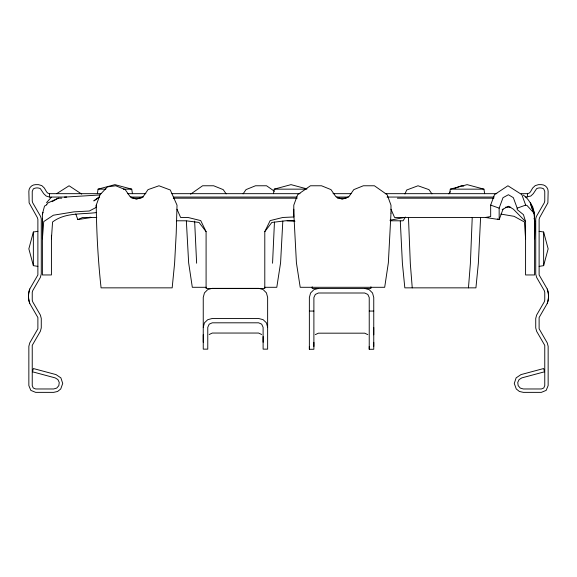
<?xml version="1.0" encoding="UTF-8"?>
<svg xmlns="http://www.w3.org/2000/svg" width="577" height="577" viewBox="0 0 577 577"><rect width="100%" height="100%" fill="white"/><g stroke="black" fill="none" stroke-linecap="round" stroke-linejoin="round"><path stroke-width="0.87" d="M96.229 205.174C96.568 232.783 98.061 260.4 101.076 287.851L172.177 287.851L174.6 263.307L176.216 233.303L177.024 205.174L170.294 190.006L158.978 185.772L148.037 189.631L143.103 196.714L136.439 199.26L130.128 196.699L125.202 189.602L115.739 185.772L107.445 186.876L100.052 194.709L96.229 205.174L96.229 207.388L89.291 211.023L74.007 211.853L53.358 215.221L43.737 221.582L42.395 238.828L42.446 219M203.248 342.219L203.248 334.703M263.112 342.219L263.112 327.31L261.684 324.166L258.597 322.81L212.286 322.81L209.199 324.166L207.77 327.31L207.77 349.143L203.248 349.143L203.248 297.386L204.46 292.871L207.77 289.56L211.175 288.608M364.967 288.5L369.23 289.69L372.54 293.001L373.752 297.516L373.752 349.273L369.23 349.273L369.23 297.516L367.801 294.429L364.714 293.001L318.403 293.001L315.316 294.429L313.888 297.516L313.888 349.273L309.366 349.273L309.366 346.438M313.888 346.438L313.888 342.349M369.23 349.273L369.23 346.438M373.752 346.438L373.752 342.349M373.752 334.833L373.752 327.44M534.605 238.828C534.872 224.15 536.877 204.864 523.281 195.062M472.231 217.623L470.37 263.711L468.459 287.851M480.598 217.529L478.347 263.307L475.924 287.851L404.823 287.851L402.4 263.307L400.294 221.034M274.457 222.044L272.553 263.227M282.817 221.041L280.581 262.823L276.794 287.296L264.403 287.296M51.425 238.828L52.565 221.994C65.194 212.372 81.609 214.514 96.381 212.574M97.369 193.67L98.083 189.155L114.902 184.64L131.722 189.155L132.443 193.67M273.476 193.67L274.198 189.155L291.017 184.64L306.993 188.924M449.584 193.67L450.305 189.155L467.125 184.64L483.944 189.155L484.666 193.67M203.248 327.31L204.46 322.81L207.77 319.68L212.033 318.547L258.849 318.547L263.112 319.68L266.423 322.81L267.634 327.31M37.88 231.298L33.365 232.019L28.85 248.838L33.365 265.658L37.88 266.379M51.425 235.279L51.425 274.955L42.395 274.955L42.395 213.995L44.516 206.09L46.795 204.77M539.12 266.379L543.635 265.658L548.15 248.838L543.635 232.019L539.12 231.298M503.029 209.177L499.177 219.577L485.437 217.471L490.688 216.541L490.666 205.095L494.518 194.608L507.919 185.772L521.832 194.615L525.676 205.102L527.032 205.506L533.855 212.971M497.576 218.878L499.177 219.577L499.148 208.16L503.007 197.673L508.438 194.723L513.342 197.673L517.187 208.167L517.187 209.595L523.454 214.666L525.575 221.582L513.364 209.17L508.46 206.249L502.178 209.631M404.931 193.995L406.706 190.006L418.022 185.772L428.963 189.631L431.921 193.879M42.395 213.995L43.109 212.451M46.694 204.741L47.408 203.198L58.205 198.185L61.768 198.185M177.024 209.235L180.615 217.471L188.008 217.471L200.724 220.602L206.09 231.665L206.09 288.5L264.793 288.5L264.793 231.665L270.159 220.602L282.867 217.471L293.823 216.966L293.787 209.22M66.665 197.06L49.564 197.06L46.232 196.065L43.701 193.67L40.354 188.643A7.66 7.66 0 0 0 33.329 188.859L32.24 191.413L32.24 201.048L32.687 202.743L40.65 216.534L41.27 218.827L41.27 274.046L40.361 277.429L32.687 290.714L32.24 292.409L32.24 300.069L32.687 301.764L40.361 315.049L41.27 318.432L41.27 327.909L40.361 331.299L32.24 345.363L32.24 385.587L33.228 387.982L35.623 388.97L53.683 388.97L56.762 388.061L58.84 385.624L59.258 382.443L57.88 379.551L55.147 377.877L32.492 371.804L33.365 368.537L56.027 374.603L60.888 377.877L62.72 383.453L60.736 388.97L57.599 391.473L53.683 392.36L35.623 392.36L30.833 390.377L28.85 385.587L28.85 346.272L29.759 342.889L37.88 328.818L37.88 317.53L29.759 303.459A21.414 21.414 0 0 1 29.759 289.027L37.88 274.955L37.88 219.411L37.426 217.724L29.117 202.837L28.85 191.413A6.773 6.773 0 0 1 35.623 184.64L38.486 184.64L41.818 185.635L44.35 188.03L46.636 191.975L47.898 193.172L49.564 193.67L100.939 193.67M521.132 193.67L527.436 193.67L529.102 193.172L530.364 191.975L532.65 188.03L535.182 185.635L538.514 184.64L541.377 184.64A6.773 6.773 0 0 1 548.15 191.413L547.883 202.837L539.574 217.724L539.12 219.411L539.12 274.955L547.241 289.027A42.027 29.715 0 0 1 547.241 303.459L539.12 317.53L539.12 328.818L547.241 342.889L548.15 346.272L548.15 385.587L546.167 390.377L541.377 392.36L523.317 392.36L519.401 391.473L516.264 388.97L514.28 383.453L516.112 377.877L520.973 374.603L543.635 368.537L544.508 371.804L521.853 377.877L519.12 379.551L517.742 382.443L518.16 385.624L520.238 388.061L523.317 388.97L541.377 388.97L543.772 387.982L544.76 385.587L544.76 345.363L536.639 331.299L535.73 327.909L535.73 318.432L536.639 315.049L544.313 301.764L544.76 300.069L544.76 292.409L544.313 290.714L536.639 277.429L535.73 274.046L535.73 218.827L536.35 216.534L544.313 202.743L544.76 201.048L544.76 191.413L543.671 188.859A7.66 7.66 0 0 0 536.646 188.636L533.299 193.67L530.768 196.065L525.633 197.06M405.415 217.046L403.085 220.796L390.838 220.796M243.083 193.858L246.04 189.602L255.496 185.772L266.56 185.772L274.4 191.232M448.841 193.865L450.32 191.73M264.793 231.665L271.839 222.455L285.413 220.796L294.299 220.623M46.571 202.614L51.317 197.219M99.54 196.844L93.799 200.911L99.597 196.829M190.547 194.211L202.599 185.772L213.656 185.772L223.205 189.624L226.155 193.872M56.633 193.677L69.081 185.772L81.732 194.117M52.118 201.698L58.205 198.185M209.199 334.509L212.286 333.044L258.597 333.044L261.684 334.509M315.316 334.638L318.403 333.174L364.714 333.174L367.801 334.638M75.753 213.973L77.823 219.577L82.634 217.471L96.792 217.471M454.95 188.326L461.261 185.772L463.749 186.104M517.187 208.167L525.676 205.102M318.151 288.5L313.888 289.69L310.577 293.001L309.366 297.516L309.366 349.273M389.929 220.241L404.527 217.471M77.823 219.577L91.563 217.471L89.81 217.161M99.814 194.976L64.465 197.125M98.083 189.155L105.8 189.155M123.363 189.155L131.722 189.155M274.198 189.155L306.228 189.155M450.305 189.155L483.944 189.155M127.416 193.67L145.858 193.67M171.96 193.67L300.018 193.67M333.044 193.67L351.047 193.67M385.241 193.67L496.833 193.67M130.561 197.06L143.161 197.06M173.756 197.06L297.047 197.06M336.643 197.06L348.349 197.06M387.044 197.06L494.136 197.06M131.866 198.185L141.17 198.185M173.302 198.185L297.169 198.185M337.422 198.185L346.373 198.185M397.394 198.185L493.818 198.185M505.416 207.215L510.768 207.215M488.178 217.471L394.574 217.471L390.982 209.22M176.54 220.796L186.162 220.796L199.043 222.455L206.09 231.665M206.407 287.296L192.314 287.296L188.65 262.823L186.357 221.041M212.033 288.356L258.849 288.356M309.366 311.061L313.888 311.061M369.23 311.061L373.752 311.061M287.144 220.71L294.977 221.207M500.886 214.081L514.085 216.325L524.435 221.994L525.575 238.828M259.7 288.608L263.112 289.56L266.423 292.871L267.634 297.386L267.634 349.143L263.112 349.143L263.112 336.6M490.666 205.095L499.148 208.16M530.963 205.21L532.484 206.09L534.605 213.995L534.605 274.955L525.575 274.955L525.575 221.085M532.816 210.136L534.605 213.995L530.429 202.614L531.835 208.65M534.05 218.135L534.857 221.582M412.245 287.851L410.326 263.703L408.466 217.608M196.627 263.22L194.637 221.135M543.635 232.019L543.635 265.658M527.436 193.67L527.436 197.06M370.91 286.827L370.91 288.5L312.207 288.5L312.207 286.827M49.564 193.67L49.564 197.06M33.365 232.019L33.365 265.658M547.241 289.027A21.414 21.414 0 0 1 547.241 303.459M29.759 303.459A42.027 29.715 0 0 1 29.759 289.027M390.982 213.086L388.35 262.823L384.686 287.296L300.206 287.296L296.419 262.823L293.787 213.086L293.787 205.174L297.617 194.709L310.44 185.772L321.504 185.772L330.96 189.602L335.886 196.699L342.197 199.253L348.883 196.699L353.795 189.624L363.344 185.772L374.401 185.772L387.16 194.709L390.982 205.174L390.982 213.086"/></g></svg>
